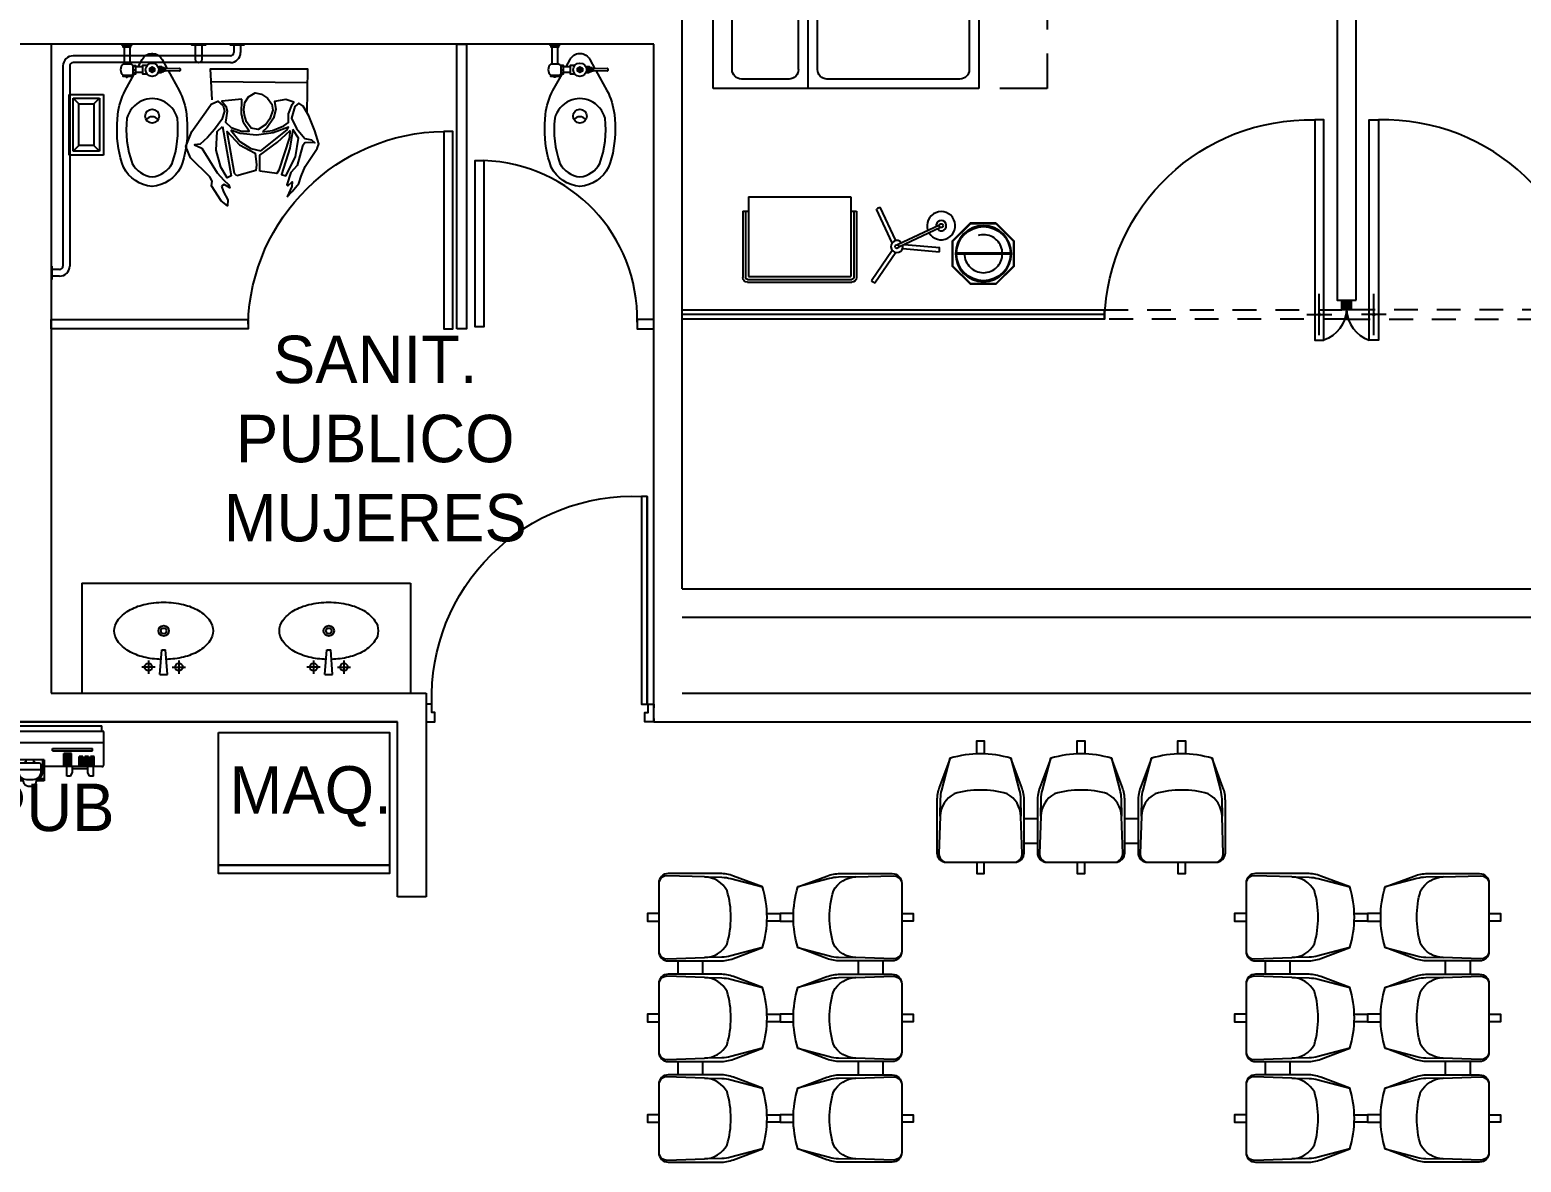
# Model space of a CAD drawing. Header units: millimetres. Extents: x 2523 to 2756, y 378 to 482.
# Drawn here: x 2564.94 to 2572.8, y 393.29 to 399.26 of the extents above; entities that cross this region are included whole.
import ezdxf

# ---------------------------------------------------------------- set-up
doc = ezdxf.new("R2010")
doc.units = ezdxf.units.MM
for name, pattern in [('DASHED', [0.75, 0.5, -0.25]), ('HIDDEN', [0.375, 0.25, -0.125]), ('HIDDEN2', [0.1875, 0.125, -0.0625])]:
    doc.linetypes.add(name, pattern=pattern)
for name, color, linetype in [('CANCEL', 6, 'Continuous'), ('MOBILIARIO', 161, 'Continuous'), ('MOBSANIT', 161, 'Continuous')]:
    doc.layers.add(name, color=color, linetype=linetype)
doc.styles.add('STYLE1', font='GOTHIC.TTF')

# ---------------------------------------------------------------- blocks, each defined once
blk = doc.blocks.new('91040053')
for p, q in [((0.25, -0.41), (0.32, -0.41)), ((0.78, -0.41), (0.85, -0.41)), ((0.25, -0.54), (0.32, -0.54)), ((0.78, -0.54), (0.85, -0.54))]:
    blk.add_line(p, q)
for points in [[(0, -0.07), (0, 0), (0.04, 0), (0.04, -0.07)], [(0.53, -0.07), (0.53, 0), (0.57, 0), (0.57, -0.07)], [(1.06, -0.07), (1.06, 0), (1.1, 0), (1.1, -0.07)], [(0, -0.64), (0, -0.7), (0.04, -0.7), (0.04, -0.64)], [(0.53, -0.64), (0.53, -0.7), (0.57, -0.7), (0.57, -0.64)], [(1.06, -0.64), (1.06, -0.7), (1.1, -0.7), (1.1, -0.64)]]:
    blk.add_lwpolyline(points)
for points in [[(0.2, -0.64, 0.414214), (0.25, -0.59), (0.25, -0.3162, 0.08968), (0.2373, -0.2461), (0.18, -0.0928, 0.146279), (-0.14, -0.0928), (-0.1973, -0.2461, 0.08968), (-0.21, -0.3162), (-0.21, -0.59, 0.414214), (-0.16, -0.64)], [(0.73, -0.64, 0.414214), (0.78, -0.59), (0.78, -0.3162, 0.08968), (0.7673, -0.2461), (0.71, -0.0928, 0.146279), (0.39, -0.0928), (0.3327, -0.2461, 0.08968), (0.32, -0.3162), (0.32, -0.59, 0.414214), (0.37, -0.64)], [(1.26, -0.64, 0.414214), (1.31, -0.59), (1.31, -0.3162, 0.08968), (1.2973, -0.2461), (1.24, -0.0928, 0.146279), (0.92, -0.0928), (0.8627, -0.2461, 0.08968), (0.85, -0.3162), (0.85, -0.59, 0.414214), (0.9, -0.64)]]:
    blk.add_lwpolyline(points, format="xyb", close=True)
for points in [[(-0.1923, -0.3983), (-0.1905, -0.3069, -0.059336), (-0.1839, -0.2601), (-0.14, -0.0928)], [(0.18, -0.0928), (0.2239, -0.2601, -0.059336), (0.2305, -0.3069), (0.2323, -0.3983)], [(0.3377, -0.3983), (0.3395, -0.3069, -0.059336), (0.3461, -0.2601), (0.39, -0.0928)], [(0.71, -0.0928), (0.7539, -0.2601, -0.059336), (0.7605, -0.3069), (0.7623, -0.3983)], [(0.8677, -0.3983), (0.8695, -0.3069, -0.059336), (0.8761, -0.2601), (0.92, -0.0928)], [(1.24, -0.0928), (1.2839, -0.2601, -0.059336), (1.2905, -0.3069), (1.2923, -0.3983)], [(0.206, -0.6396, 0.342318), (0.2391, -0.5956), (0.2323, -0.3992, 0.27208), (0.1596, -0.28, 0.144285), (-0.1196, -0.28, 0.27018), (-0.1923, -0.3983), (-0.1991, -0.5956, 0.342318), (-0.166, -0.6396)], [(0.736, -0.6396, 0.342318), (0.7691, -0.5956), (0.7623, -0.3992, 0.27208), (0.6896, -0.28, 0.144285), (0.4104, -0.28, 0.27018), (0.3377, -0.3983), (0.3309, -0.5956, 0.342318), (0.364, -0.6396)], [(1.266, -0.6396, 0.342318), (1.2991, -0.5956), (1.2923, -0.3992, 0.27208), (1.2196, -0.28, 0.144285), (0.9404, -0.28, 0.27018), (0.8677, -0.3983), (0.8609, -0.5956, 0.342318), (0.894, -0.6396)]]:
    blk.add_lwpolyline(points, format="xyb")
blk = doc.blocks.new('PK70')
at = {"layer": 'CANCEL'}
blk.add_lwpolyline([(-0.6588, -0.0187), (-0.6588, 0.6562), (-0.6229, 0.6562), (-0.6229, -0.0187), (-0.6588, -0.0187), (-0.6588, 0.6487)], dxfattribs=at)
blk.add_arc((-0.6436, 0.0129), 0.6437, 358.85567, 88.16007, dxfattribs=at)
blk = doc.blocks.new('A$C05C22262')
for p, q in [((0.0372, 0.7345), (0.0372, 0.6445)), ((0.0672, 0.7345), (0.0672, 0.6445)), ((0.1355, 0.6305), (0.0975, 0.6305)), ((0.1355, 0.5995), (0.0975, 0.5995))]:
    blk.add_line(p, q)
at = {"color": 8}
for p, q in [((0.0383, 0.7345), (0.0383, 0.742)), ((0.0522, 0.7345), (0.0522, 0.742)), ((0.0661, 0.7345), (0.0661, 0.742)), ((0.0975, 0.6321), (0.0854, 0.6321)), ((0.0331, 0.5855), (0.0331, 0.5844)), ((0.0373, 0.5789), (0.0373, 0.5844)), ((0.0522, 0.5789), (0.0522, 0.5844)), ((0.0671, 0.5789), (0.0671, 0.5844)), ((0.0713, 0.5855), (0.0713, 0.5844)), ((0.0854, 0.615), (0.0975, 0.615)), ((0.0975, 0.5979), (0.0854, 0.5979)), ((0.19, 0.615), (0.18, 0.615)), ((0.185, 0.61), (0.185, 0.62)), ((0.2212, 0.6272), (0.2178, 0.6272)), ((0.2212, 0.6028), (0.2178, 0.6028)), ((0.2345, 0.624), (0.2212, 0.624)), ((0.2345, 0.615), (0.2212, 0.615)), ((0.2345, 0.606), (0.2212, 0.606))]:
    blk.add_line(p, q, dxfattribs=at)
for points in [[(0.0254, 0.75), (0.079, 0.75, -0.443315), (0.0715, 0.742), (0.033, 0.742, -0.443315)], [(0.0485, 0.5789), (0.0559, 0.5789), (0.0559, 0.577, -0.414214), (0.0537, 0.5748), (0.0507, 0.5748, -0.414214), (0.0485, 0.577)], [(0.254, 0.611), (0.3289, 0.6091, 0.421553), (0.334, 0.6141), (0.334, 0.6159, 0.421553), (0.3289, 0.6209), (0.254, 0.619)]]:
    blk.add_lwpolyline(points, format="xyb", close=True, dxfattribs=at)
for points in [[(0.0716, 0.742), (0.0716, 0.7345), (0.0329, 0.7345), (0.0329, 0.742)], [(0.198, 0.6225), (0.198, 0.6075), (0.185, 0.6), (0.172, 0.6075), (0.172, 0.6225), (0.185, 0.63)], [(0.2345, 0.5985), (0.2212, 0.5985), (0.2212, 0.6315), (0.2345, 0.6315)], [(0.0319, 0.5844), (0.0726, 0.5844), (0.0726, 0.5789), (0.0319, 0.5789)], [(0.2468, 0.6037), (0.2345, 0.6037), (0.2345, 0.6263), (0.2468, 0.6263)], [(0.254, 0.6076), (0.2468, 0.6076), (0.2468, 0.6224), (0.254, 0.6224)]]:
    blk.add_lwpolyline(points, close=True, dxfattribs=at)
for points in [[(0.0854, 0.6346, 0.154601), (0.0726, 0.6445), (0.0319, 0.6445, 0.455032), (0.0319, 0.5855), (0.0713, 0.5855, 0.259938), (0.0854, 0.5954)], [(0.112, 0.6305), (0.1331, 0.6684, -0.290731), (0.1829, 0.7), (0.185, 0.7), (0.1871, 0.7, -0.290731), (0.2369, 0.6684), (0.2642, 0.6193)], [(0.269, 0.6106), (0.3276, 0.5055, -0.085425), (0.3664, 0.3793), (0.37, 0.3285), (0.37, 0.304, -0.095638), (0.3357, 0.1009, -0.260174), (0.185, 0, -0.260174), (0.0343, 0.1009, -0.095638), (0, 0.304), (0, 0.3285), (0.0036, 0.3793, -0.085425), (0.0424, 0.5055), (0.0906, 0.592)]]:
    blk.add_lwpolyline(points, format="xyb")
blk.add_lwpolyline([(0.0854, 0.592), (0.0854, 0.638), (0.0975, 0.638), (0.0975, 0.592)], close=True)
blk.add_lwpolyline([(0.1588, 0.5918), (0.1355, 0.5918), (0.1355, 0.6382), (0.1588, 0.6382)])
blk.add_lwpolyline([(0.185, 0.4634, 0.094025), (0.1309, 0.4507, 0.231007), (0.0523, 0.359), (0.0523, 0.359, 0.115347), (0.08, 0.1212, 0.246972), (0.185, 0.0502, 0.246972), (0.29, 0.1212, 0.115347), (0.3177, 0.359), (0.3177, 0.359, 0.231007), (0.2391, 0.4507, 0.094025)], format="xyb", close=True)
for radius in [0.035, 0.0095]:
    blk.add_circle((0.185, 0.615), radius)
blk.add_circle((0.185, 0.3704), 0.0362, dxfattribs=at)
blk.add_arc((0.185, 0.3312), 0.0362, 32.83407, 147.16593, dxfattribs=at)
blk = doc.blocks.new('WC')
at = {"layer": 'MOBSANIT', "rotation": 180}
blk.add_blockref('A$C05C22262', (0.1695, 0.75), dxfattribs=at)
blk = doc.blocks.new('P110')
at = {"color": 2}
blk.add_lwpolyline([(0.0317, 1.0882), (0.0317, 0.0853), (0.0317, 1.0882), (0.0594, 1.0882), (0.0594, 0.0853), (0.0317, 0.0853)], close=True, dxfattribs=at)
for points in [[(0, 0.0161), (0, 0), (0.0432, 0), (0.0432, 0.0443), (0.0277, 0.0443), (0.0277, 0.0853), (0, 0.0853), (0, 0.0678)], [(1.1, 0.0161), (1.1, 0), (1.0568, 0), (1.0568, 0.0443), (1.0723, 0.0443), (1.0723, 0.0853), (1.1, 0.0853), (1.1, 0.0678)]]:
    blk.add_lwpolyline(points, dxfattribs=at)
at = {"color": 8}
blk.add_arc((0.0995, 0.1158), 0.9733, 358.20212, 92.36267, dxfattribs=at)
blk = doc.blocks.new('LAVABO1')
for p, q in [((-0.045, 0.1907), (-0.115, 0.1907)), ((-0.08, 0.1557), (-0.08, 0.2257)), ((0.02, 0.2307), (-0.02, 0.2307)), ((-0.02, 0.2307), (-0.01, 0.1007)), ((0.02, 0.2307), (0.01, 0.1007)), ((0.045, 0.1907), (0.115, 0.1907)), ((0.08, 0.1557), (0.08, 0.2257)), ((0.01, 0.1007), (-0.01, 0.1007))]:
    blk.add_line(p, q)
for points in [[(0, -0.1507, -0.058919), (-0.1045, -0.1384, -0.072494), (-0.1841, -0.1066, -0.106647), (-0.2434, -0.0527, -0.156495), (-0.2603, 0, -0.156495), (-0.2434, 0.0527, -0.106647), (-0.1841, 0.1066, -0.072494), (-0.1045, 0.1384, -0.051178), (-0.0138, 0.1505, -0.058919)], [(0.0138, 0.1505, -0.051178), (0.1045, 0.1384, -0.072494), (0.1841, 0.1066, -0.106647), (0.2434, 0.0527, -0.156495), (0.2603, 0, -0.156495), (0.2434, -0.0527, -0.106647), (0.1841, -0.1066, -0.072494), (0.1045, -0.1384, -0.058919), (0, -0.1507, -0.058919)]]:
    blk.add_lwpolyline(points, format="xyb")
for centre, radius in [((-0.08, 0.1907), 0.02), ((0.08, 0.1907), 0.02), ((0, 0), 0.0275), ((0, 0), 0.015)]:
    blk.add_circle(centre, radius)
blk = doc.blocks.new('A$C51FC1428')
at = {"color": 0, "linetype": 'ByBlock'}
blk.add_line((0.6398, 0.6476), (0.1336, 0.6526), dxfattribs=at)
for points in [[(0.1386, 0.5582), (0.13, 0.7201), (0.6405, 0.7201), (0.6382, 0.4888)], [(0.5639, 0.4018), (0.5476, 0.3026), (0.505, 0.1635), (0.527, 0.1573), (0.5787, 0.257), (0.5931, 0.3561), (0.5639, 0.4018)]]:
    blk.add_lwpolyline(points, dxfattribs=at)
for points in [[(0.2956, 0.5605), (0.1902, 0.5502), (0.211, 0.5246), (0.2182, 0.4978), (0.2086, 0.4398), (0.2392, 0.4124), (0.2944, 0.3929), (0.3333, 0.3924), (0.3034, 0.436), (0.2932, 0.4841)], [(0.3987, 0.5879), (0.4299, 0.5669), (0.4541, 0.5345), (0.4579, 0.5027), (0.4433, 0.4566), (0.4222, 0.4282), (0.3806, 0.4018), (0.3438, 0.4087), (0.3196, 0.4411), (0.3102, 0.4771), (0.3065, 0.5075), (0.3105, 0.5443), (0.3302, 0.5741), (0.3661, 0.5948)], [(0.404, 0.3885), (0.4563, 0.3959), (0.517, 0.4203), (0.5417, 0.4381), (0.5414, 0.4833), (0.5602, 0.5322), (0.5693, 0.5457), (0.5275, 0.5589), (0.4668, 0.5487), (0.4741, 0.5077), (0.463, 0.461), (0.4294, 0.4113)], [(0.1878, 0.1031), (0.1979, 0.0734), (0.2215, 0.0304), (0.2195, 0), (0.1869, 0.0253), (0.1348, 0.1049), (0.1389, 0.129), (0.1268, 0.1522), (0.0244, 0.2521), (0, 0.3113), (0.0314, 0.39), (0.1058, 0.4951), (0.1331, 0.5341), (0.1684, 0.5499), (0.1961, 0.5267), (0.2033, 0.4984), (0.1901, 0.4538), (0.1515, 0.402), (0.1143, 0.36), (0.0763, 0.3245), (0.0459, 0.3208), (0.0849, 0.3033), (0.1648, 0.1722), (0.2004, 0.1342), (0.2246, 0.1118), (0.232, 0.0943), (0.2026, 0.1123)], [(0.5341, 0.0464), (0.5613, 0.0754), (0.5965, 0.1166), (0.6076, 0.1563), (0.6292, 0.2066), (0.6916, 0.301), (0.7014, 0.3251), (0.6805, 0.3936), (0.6489, 0.4726), (0.6176, 0.5234), (0.5955, 0.5395), (0.5744, 0.5224), (0.5564, 0.4615), (0.5828, 0.4072), (0.627, 0.3537), (0.6631, 0.3475), (0.6808, 0.3314), (0.6589, 0.332), (0.6278, 0.3318), (0.6152, 0.3133), (0.5875, 0.2113), (0.5537, 0.1744), (0.5328, 0.1091), (0.5375, 0.1044), (0.5598, 0.1251), (0.5581, 0.1008), (0.5341, 0.0464)], [(0.1939, 0.4163), (0.2392, 0.1564), (0.218, 0.1464), (0.1846, 0.2025), (0.1598, 0.2921), (0.1657, 0.3907)], [(0.2368, 0.3981), (0.2841, 0.3384), (0.3423, 0.3019), (0.3947, 0.2895), (0.3947, 0.2895), (0.5341, 0.3991), (0.5418, 0.414), (0.4606, 0.3832), (0.373, 0.3714), (0.2874, 0.3801)], [(0.3903, 0.1813), (0.3906, 0.2654), (0.4835, 0.3338), (0.5483, 0.3936), (0.5463, 0.3589), (0.4907, 0.1875), (0.4795, 0.169)], [(0.2681, 0.1573), (0.2568, 0.1699), (0.2182, 0.3905), (0.2835, 0.3207), (0.3658, 0.2759), (0.3725, 0.2158), (0.3691, 0.1854)]]:
    blk.add_lwpolyline(points, close=True, dxfattribs=at)
blk = doc.blocks.new('A$C6D5A01A4')
for p, q in [((-0.3756, 0.5062), (-0.3756, 0.5115)), ((-0.3756, 0.5062), (-0.3044, 0.5062)), ((-0.3756, 0.5062), (-0.3044, 0.5062)), ((-0.3578, 0.4673), (-0.3578, 0.5062)), ((-0.3222, 0.4673), (-0.3222, 0.5062)), ((-0.3044, 0.5062), (-0.3044, 0.5115)), ((-0.3044, 0.5062), (-0.3044, 0.5115)), ((0.7497, 0.4496), (-0.3044, 0.4496)), ((0.7497, 0.414), (-0.3044, 0.414)), ((0.7675, -0.4329), (0.7675, 0.3962)), ((0.803, -0.4329), (0.803, 0.3962)), ((0.8597, -0.4507), (0.8208, -0.4507)), ((0.8597, -0.4862), (0.8208, -0.4862))]:
    blk.add_line(p, q)
for points in [[(0.865, -0.301), (0.8597, -0.301), (0.8597, -0.2299), (0.865, -0.2299)], [(0.865, -0.504), (0.8597, -0.504), (0.8597, -0.4329), (0.865, -0.4329)]]:
    blk.add_lwpolyline(points)
blk.add_lwpolyline([(0.8597, -0.2477), (0.7852, -0.2477, 1), (0.7852, -0.2832), (0.8597, -0.2832)], format="xyb")
for centre, radius, start, end in [((-0.3044, 0.4673), 0.0533, 180, 270), ((-0.3044, 0.4673), 0.0178, 180, 270), ((0.7497, 0.3962), 0.0533, 360, 90), ((0.7497, 0.3962), 0.0178, 360, 90), ((0.8208, -0.4329), 0.0533, 180, 270), ((0.8208, -0.4329), 0.0178, 180, 270)]:
    blk.add_arc(centre, radius, start, end)
blk = doc.blocks.new('A$C730E3545')
for p, q in [((0.32, 0.18), (0, 0.18)), ((0, 0.18), (0, 0)), ((0.3, 0.16), (0.02, 0.16)), ((0.05, 0.13), (0.02, 0.16)), ((0.02, 0.16), (0.02, 0.02)), ((0.3, 0.16), (0.27, 0.13)), ((0.3, 0.02), (0.3, 0.16)), ((0.32, 0), (0.32, 0.18)), ((0.27, 0.13), (0.05, 0.13)), ((0.05, 0.13), (0.05, 0.05)), ((0.27, 0.05), (0.27, 0.13)), ((0, 0), (0.32, 0)), ((0.05, 0.05), (0.02, 0.02)), ((0.02, 0.02), (0.3, 0.02)), ((0.05, 0.05), (0.27, 0.05)), ((0.3, 0.02), (0.27, 0.05))]:
    blk.add_line(p, q)
blk = doc.blocks.new('PK110')
at = {"layer": 'CANCEL'}
blk.add_lwpolyline([(-1.0783, -0.025), (-1.0783, 1.0148), (-1.0306, 1.0148), (-1.0306, -0.025), (-1.0783, -0.025), (-1.0783, 1.0048)], dxfattribs=at)
blk.add_arc((-1.0435, -0.0291), 1.0439, 1.5951, 89.29056, dxfattribs=at)
blk = doc.blocks.new('PP3')
at = {"layer": 'CANCEL', "color": 252}
for p, q in [((-0.1436, 0.1336), (-0.1436, -0.0836)), ((-0.2092, 0.025), (-0.0781, 0.025))]:
    blk.add_line(p, q, dxfattribs=at)
at = {"layer": 'CANCEL'}
blk.add_line((-1.275, 0), (-1.275, 0.05), dxfattribs=at)
blk.add_lwpolyline([(-0.1198, 0.1599), (-0.1198, -1), (-0.1675, -1), (-0.1675, 0.1599), (-0.1198, 0.1599), (-0.1198, -0.99)], dxfattribs=at)
at = {"layer": 'CANCEL', "color": 252, "linetype": 'HIDDEN2'}
blk.add_lwpolyline([(0, 0.05), (-1.275, 0.05), (-1.275, 0), (0, 0)], close=True, dxfattribs=at)
at = {"layer": 'CANCEL'}
blk.add_circle((-0.1436, 0.025), 0.00483, dxfattribs=at)
for centre, radius, start, end in [((-0.1766, -0.0075), 0.1768, 2.42584, 71.23677), ((-0.196, 0.079), 1.0793, 181.53761, 271.51398)]:
    blk.add_arc(centre, radius, start, end, dxfattribs=at)
blk = doc.blocks.new('KK')
at = {"layer": 'CANCEL'}
blk.add_lwpolyline([(-0.025, -0.05), (-0.025, 0), (0.025, 0), (0.025, -0.05)], close=True, dxfattribs=at)
blk.add_solid([(-0.025, -0.05), (-0.025, 0), (0.025, -0.05), (0.025, 0)], dxfattribs=at)
blk = doc.blocks.new('LAMPARA DE PIE')
for p, q in [((-0.3456, 0.0291), (-0.3456, 0.2246)), ((-0.3236, 0.0309), (-0.3236, 0.2248)), ((-0.0819, 0.0067), (-0.325, 0.0067)), ((-0.3631, -0.0081), (-0.531, -0.1051)), ((-0.3505, -0.0262), (-0.5198, -0.124)), ((-0.0819, -0.0067), (-0.325, -0.0067)), ((-0.3095, -0.0228), (-0.1416, -0.1197)), ((-0.2936, -0.0067), (-0.1308, -0.1006))]:
    blk.add_line(p, q)
for centre, radius in [((-0.3321, 0), 0.00973), ((-0.0743, 0), 0.0101)]:
    blk.add_circle(centre, radius)
for centre, radius, start, end in [((-0.3321, 0), 0.225, 87.85066, 93.43976), ((-0.3321, 0), 0.032, 11.98635, 348.01365), ((-0.0743, 0), 0.0743, 185.14104, 174.85896), ((-0.0743, 0), 0.027, 194.26583, 165.73417), ((-0.3321, 0), 0.225, 207.85066, 213.43976), ((-0.3321, 0), 0.225, 327.85066, 333.43976)]:
    blk.add_arc(centre, radius, start, end)
blk = doc.blocks.new('MPASTEUR')
at = {"layer": 'MOBILIARIO'}
for p, q in [((0, -0.275), (0, 0.275)), ((0.015, -0.275), (0.015, 0.275)), ((0.375, 0.3), (0.025, 0.3)), ((0.375, 0.285), (0.025, 0.285)), ((0.03, -0.27), (0.03, 0.27)), ((0.45, 0.27), (0.03, 0.27)), ((0.375, 0.27), (0.375, 0.3)), ((0.45, -0.27), (0.45, 0.27)), ((0.375, -0.285), (0.025, -0.285)), ((0.375, -0.3), (0.025, -0.3)), ((0.45, -0.27), (0.03, -0.27)), ((0.375, -0.3), (0.375, -0.27))]:
    blk.add_line(p, q, dxfattribs=at)
for centre, radius, start, end in [((0.025, 0.275), 0.025, 90, 180), ((0.025, 0.275), 0.01, 90, 180), ((0.025, -0.275), 0.025, 180, 270), ((0.025, -0.275), 0.01, 180, 270)]:
    blk.add_arc(centre, radius, start, end, dxfattribs=at)
blk = doc.blocks.new('CUBETA')
for p, q in [((-0.1475, 0.0025), (0.1475, 0.0025)), ((-0.1475, -0.0025), (0.1475, -0.0025))]:
    blk.add_line(p, q)
for points in [[(-0.066, 0.1619), (-0.1607, 0.0672), (-0.1607, -0.0667), (-0.066, -0.1614), (0.0679, -0.1614), (0.1627, -0.0667), (0.1627, 0.0672), (0.0679, 0.1619)], [(-0.0652, 0.1599), (-0.1587, 0.0664), (-0.1587, -0.0659), (-0.0652, -0.1594), (0.0671, -0.1594), (0.1607, -0.0659), (0.1607, 0.0664), (0.0671, 0.1599)]]:
    blk.add_lwpolyline(points, close=True)
blk.add_circle((0, 0), 0.1475)
at = {"linetype": 'DASHED'}
blk.add_circle((0, 0), 0.1, dxfattribs=at)
for start, end in [(1.00524, 178.99476), (181.00524, 358.99476)]:
    blk.add_arc((0, 0), 0.1425, start, end)
blk = doc.blocks.new('MESUN')
at = {"layer": 'MOBILIARIO'}
for p, q in [((0, 1.76), (-0.56, 1.76)), ((-0.56, 1.76), (-0.56, 0.36)), ((0, 0.36), (0, 1.76)), ((-0.1, 1.66), (-0.46, 1.66)), ((-0.51, 1.61), (-0.51, 1.36)), ((-0.05, 1.36), (-0.05, 1.61)), ((0, 1.26), (-0.56, 1.26)), ((-0.1, 1.31), (-0.46, 1.31)), ((-0.1, 1.21), (-0.46, 1.21)), ((-0.51, 1.16), (-0.51, 0.46)), ((-0.05, 0.46), (-0.05, 1.16)), ((-0.56, 1.0651), (-0.9099, 1.0651)), ((-0.9099, 0.6651), (-0.9099, 1.0651)), ((-0.6799, 1.0451), (-0.8899, 1.0451)), ((-0.8899, 0.6851), (-0.8899, 1.0451)), ((-0.6799, 1.0451), (-0.6799, 0.6851)), ((-0.6599, 1.0651), (-0.6599, 0.6651)), ((-0.56, 1.0451), (-0.6399, 1.0451)), ((-0.6399, 1.0451), (-0.6399, 0.6851)), ((-0.9099, 0.6651), (-0.56, 0.6651)), ((-0.8899, 0.6851), (-0.6799, 0.6851)), ((-0.6399, 0.6851), (-0.56, 0.6851)), ((-0.46, 0.41), (-0.1, 0.41)), ((-0.56, 0.36), (0, 0.36))]:
    blk.add_line(p, q, dxfattribs=at)
at = {"layer": 'MOBILIARIO', "linetype": 'HIDDEN'}
for p, q in [((-0.56, 0.36), (-0.56, 0)), ((0, 0), (0, 0.36)), ((-0.56, 0), (0, 0))]:
    blk.add_line(p, q, dxfattribs=at)
at = {"layer": 'MOBILIARIO'}
for centre, start, end in [((-0.46, 1.61), 90, 180), ((-0.1, 1.61), 0, 90), ((-0.46, 1.36), 180, 270), ((-0.1, 1.36), 270, 0), ((-0.46, 1.16), 90, 180), ((-0.1, 1.16), 0, 90), ((-0.46, 0.46), 180, 270), ((-0.1, 0.46), 270, 0)]:
    blk.add_arc(centre, 0.05, start, end, dxfattribs=at)
blk = doc.blocks.new('telefono-publico')
at = {"ltscale": 0.1}
for p, q in [((-0.12, -0.015), (-0.12, 0)), ((0.12, -0.015), (0.12, 0)), ((-0.125, -0.1028), (-0.125, -0.015)), ((0.125, -0.015), (-0.125, -0.015)), ((0.125, -0.1028), (0.125, -0.015)), ((0.125, -0.045), (-0.125, -0.045)), ((-0.01, -0.066), (-0.01, -0.0602)), ((-0.01, -0.0602), (0.095, -0.0602)), ((-0.01, -0.066), (0.095, -0.066)), ((0.04, -0.0733), (0.02, -0.0733)), ((0.02, -0.0814), (0.02, -0.0733)), ((0.04, -0.0781), (0.02, -0.0781)), ((0.04, -0.0814), (0.04, -0.0733)), ((0.095, -0.066), (0.095, -0.0602)), ((-0.1075, -0.1078), (-0.12, -0.1078)), ((-0.0325, -0.0896), (-0.1075, -0.0896)), ((-0.1075, -0.0896), (-0.1075, -0.1449)), ((-0.1035, -0.0896), (-0.1035, -0.1256)), ((-0.1, -0.1213), (-0.1, -0.104)), ((-0.04, -0.1161), (-0.1, -0.1161)), ((-0.045, -0.099), (-0.095, -0.099)), ((-0.08, -0.0896), (-0.08, -0.099)), ((-0.06, -0.0896), (-0.06, -0.099)), ((-0.04, -0.1213), (-0.04, -0.104)), ((-0.0365, -0.0896), (-0.0365, -0.1256)), ((-0.0325, -0.0896), (-0.0325, -0.1449)), ((0.12, -0.1078), (-0.0325, -0.1078)), ((0.04, -0.0814), (0.02, -0.0814)), ((0.02, -0.0894), (0.02, -0.0814)), ((0.04, -0.0814), (0.02, -0.0814)), ((0.04, -0.0861), (0.02, -0.0861)), ((0.04, -0.0894), (0.02, -0.0894)), ((0.02, -0.0975), (0.02, -0.0894)), ((0.04, -0.0942), (0.02, -0.0942)), ((0.04, -0.0975), (0.02, -0.0975)), ((0.02, -0.1055), (0.02, -0.0975)), ((0.04, -0.1022), (0.02, -0.1022)), ((0.04, -0.1055), (0.02, -0.1055)), ((0.0275, -0.1328), (0.0275, -0.1078)), ((0.04, -0.0894), (0.04, -0.0814)), ((0.04, -0.0975), (0.04, -0.0894)), ((0.04, -0.1055), (0.04, -0.0975)), ((0.0425, -0.1228), (0.0425, -0.1078)), ((0.0435, -0.113), (0.0825, -0.113)), ((0.07, -0.0814), (0.06, -0.0814)), ((0.06, -0.0894), (0.06, -0.0814)), ((0.07, -0.0861), (0.06, -0.0861)), ((0.07, -0.0894), (0.06, -0.0894)), ((0.06, -0.0949), (0.06, -0.0894)), ((0.07, -0.0916), (0.06, -0.0916)), ((0.06, -0.1004), (0.06, -0.0949)), ((0.07, -0.0949), (0.06, -0.0949)), ((0.07, -0.0971), (0.06, -0.0971)), ((0.06, -0.106), (0.06, -0.1004)), ((0.07, -0.1004), (0.06, -0.1004)), ((0.07, -0.1026), (0.06, -0.1026)), ((0.07, -0.106), (0.06, -0.106)), ((0.07, -0.0894), (0.07, -0.0814)), ((0.07, -0.0949), (0.07, -0.0894)), ((0.07, -0.1004), (0.07, -0.0949)), ((0.07, -0.106), (0.07, -0.1004)), ((0.085, -0.0814), (0.075, -0.0814)), ((0.075, -0.0894), (0.075, -0.0814)), ((0.085, -0.0861), (0.075, -0.0861)), ((0.085, -0.0894), (0.075, -0.0894)), ((0.075, -0.0949), (0.075, -0.0894)), ((0.085, -0.0916), (0.075, -0.0916)), ((0.075, -0.1004), (0.075, -0.0949)), ((0.085, -0.0949), (0.075, -0.0949)), ((0.085, -0.0971), (0.075, -0.0971)), ((0.075, -0.106), (0.075, -0.1004)), ((0.085, -0.1004), (0.075, -0.1004)), ((0.085, -0.1026), (0.075, -0.1026)), ((0.085, -0.106), (0.075, -0.106)), ((0.0825, -0.1228), (0.0825, -0.1078)), ((0.085, -0.0894), (0.085, -0.0814)), ((0.085, -0.0949), (0.085, -0.0894)), ((0.085, -0.1004), (0.085, -0.0949)), ((0.085, -0.106), (0.085, -0.1004)), ((0.1, -0.0814), (0.09, -0.0814)), ((0.09, -0.0894), (0.09, -0.0814)), ((0.1, -0.0861), (0.09, -0.0861)), ((0.1, -0.0894), (0.09, -0.0894)), ((0.09, -0.0949), (0.09, -0.0894)), ((0.1, -0.0916), (0.09, -0.0916)), ((0.09, -0.1004), (0.09, -0.0949)), ((0.1, -0.0949), (0.09, -0.0949)), ((0.1, -0.0971), (0.09, -0.0971)), ((0.09, -0.106), (0.09, -0.1004)), ((0.1, -0.1004), (0.09, -0.1004)), ((0.1, -0.1026), (0.09, -0.1026)), ((0.1, -0.106), (0.09, -0.106)), ((0.0975, -0.1328), (0.0975, -0.1078)), ((0.1, -0.0894), (0.1, -0.0814)), ((0.1, -0.0949), (0.1, -0.0894)), ((0.1, -0.1004), (0.1, -0.0949)), ((0.1, -0.106), (0.1, -0.1004)), ((-0.09, -0.1396), (-0.1075, -0.1396)), ((-0.09, -0.1449), (-0.1075, -0.1449)), ((-0.09, -0.1387), (-0.09, -0.1449)), ((-0.0875, -0.1456), (-0.0875, -0.1402)), ((-0.0525, -0.1456), (-0.0525, -0.1402)), ((-0.05, -0.1387), (-0.05, -0.1449)), ((-0.0325, -0.1396), (-0.05, -0.1396)), ((-0.0325, -0.1449), (-0.05, -0.1449)), ((0.0375, -0.1328), (0.0275, -0.1328)), ((0.0375, -0.1328), (0.0425, -0.1228)), ((0.0875, -0.1328), (0.0825, -0.1228)), ((0.0975, -0.1328), (0.0875, -0.1328))]:
    blk.add_line(p, q, dxfattribs=at)
blk.add_line((-0.12, 0), (0.12, 0))
for centre, radius, start, end in [((-0.12, -0.1028), 0.005, 180, 270), ((-0.095, -0.104), 0.005, 90, 180), ((-0.045, -0.104), 0.005, 0, 90), ((0.12, -0.1028), 0.005, 270, 0), ((-0.0935, -0.1256), 0.01, 180, 269.0786), ((-0.07, -0.0267), 0.1149, 261.233, 278.767), ((-0.0465, -0.1256), 0.01, 270.9214, 0)]:
    blk.add_arc(centre, radius, start, end, dxfattribs=at)
for centre, major_axis, ratio, start_param, end_param in [((-0.07, -0.1156), (0, -0.026), 0.769231, 3.665191, 4.018038), ((-0.07, -0.1156), (0, -0.026), 0.769231, 2.265148, 2.617994), ((-0.07, -0.1213), (-0.03, 0), 0.777945, 0, 0.947457), ((-0.07, -0.1456), (-0.0175, 0), 0.793919, 0, 3.141593), ((-0.07, -0.1213), (-0.03, 0), 0.777945, 2.194136, 3.141593)]:
    blk.add_ellipse(centre, major_axis=major_axis, ratio=ratio, start_param=start_param, end_param=end_param, dxfattribs=at)
blk = doc.blocks.new('telefon-pub-planta')
at = {"layer": 'MOBILIARIO', "xscale": -1, "rotation": 270}
blk.add_blockref('telefono-publico', (0.045, 0.125), dxfattribs=at)

msp = doc.modelspace()

# ---------------------------------------------------------------- linework, layer by layer
for p, q in [((2568.3817, 396.3129), (2568.3817, 399.3325)), ((2568.2317, 399.1825), (2561.7817, 399.1825)), ((2565.0567, 399.1825), (2565.0567, 395.7629)), ((2568.2317, 395.6129), (2568.2317, 399.1825)), ((2570.6066, 397.758), (2568.3817, 397.7578)), ((2568.3817, 396.3129), (2582.1317, 396.3129)), ((2568.3817, 396.1629), (2581.9817, 396.1629)), ((2565.0567, 395.7629), (2567.0317, 395.7629)), ((2567.0317, 395.7629), (2567.0317, 394.6902)), ((2568.3817, 395.7629), (2581.9567, 395.7629)), ((2563.6817, 395.6129), (2566.8817, 395.6129)), ((2566.8817, 395.6129), (2563.6817, 395.6129)), ((2566.8817, 395.0129), (2566.8817, 395.6129)), ((2568.2317, 395.6129), (2582.1317, 395.6129)), ((2566.8817, 394.6902), (2566.8817, 395.4629)), ((2567.0317, 394.6902), (2566.8817, 394.6902))]:
    msp.add_line(p, q)
for points in [[(2571.9317, 397.833), (2571.9317, 402.9138), (2571.8317, 402.9138), (2571.8317, 397.833)], [(2570.6066, 397.783), (2570.6066, 397.733), (2568.3817, 397.7328), (2568.3817, 397.7828), (2570.6066, 397.783)]]:
    msp.add_lwpolyline(points, close=True)
at = {"linetype": 'Continuous'}
for points in [[(2567.1942, 397.6825), (2567.1942, 399.1825), (2567.2442, 399.1825), (2567.2442, 397.6825)], [(2565.0567, 397.7325), (2566.0942, 397.7325), (2566.0942, 397.6825), (2565.0567, 397.6825)], [(2568.2317, 397.7325), (2568.1442, 397.7325), (2568.1442, 397.6825), (2568.2317, 397.6825)]]:
    msp.add_lwpolyline(points, close=True, dxfattribs=at)
at = {"layer": 'MOBILIARIO'}
for points in [[(2565.939, 395.5569), (2566.839, 395.5569), (2566.839, 394.8569), (2565.939, 394.8569)], [(2565.939, 394.8569), (2566.839, 394.8569), (2566.839, 394.8131), (2565.939, 394.8131)]]:
    msp.add_lwpolyline(points, close=True, dxfattribs=at)
at = {"layer": 'MOBSANIT', "linetype": 'Continuous'}
for p, q in [((2565.2188, 396.3424), (2566.9501, 396.3424)), ((2565.2188, 396.3424), (2565.2188, 395.7629)), ((2566.9501, 396.3424), (2566.9501, 395.7629))]:
    msp.add_line(p, q, dxfattribs=at)

# ---------------------------------------------------------------- block references
at = {"xscale": -1, "rotation": 180}
msp.add_blockref('PP3', (2571.8816, 397.7828), dxfattribs=at)
msp.add_blockref('PP3', (2571.8816, 397.7828), dxfattribs=at)
at = {"rotation": 179.9999999999739}
msp.add_blockref('PP3', (2571.8818, 397.7828), dxfattribs=at)
msp.add_blockref('PP3', (2571.8818, 397.7828), dxfattribs=at)
at = {"xscale": -1}
msp.add_blockref('PK110', (2566.0942, 397.7075), dxfattribs=at)
for name, p, xscale, yscale, zscale in [('PK70', (2568.1442, 397.718), 1.296396043172535, 1.296396043172535, 1.296396043172535), ('P110', (2568.2317, 395.6129), -1.090909063324034, 1.090909063324489, 1.090909063324356)]:
    msp.add_blockref(name, p, dxfattribs=dict(xscale=xscale, yscale=yscale, zscale=zscale))
for p in [(2571.8817, 397.833), (2571.8818, 397.833)]:
    msp.add_blockref('KK', p)
at = {"layer": 'MOBILIARIO', "xscale": -1}
for name, p, rotation in [('MESUN', (2570.3042, 398.9484), 90.00004347200296), ('MPASTEUR', (2569, 397.9277), 270.000043472003), ('CUBETA', (2569.9686, 398.0783), 4.347197689824611e-05), ('91040053', (2568.8978, 394.6029), 89.99999999989576), ('91040053', (2571.9921, 394.6029), 89.99999999989576)]:
    msp.add_blockref(name, p, dxfattribs=dict(at, rotation=rotation))
at = {"layer": 'MOBILIARIO', "extrusion": (0, 0, -1), "xscale": -1, "zscale": -1, "rotation": 334.741992865145}
msp.add_blockref('LAMPARA DE PIE', (-2569.8133, 398.2575), dxfattribs=at)
at = {"layer": 'MOBILIARIO', "xscale": -2, "yscale": 2, "zscale": 2, "rotation": 269.9999999998697}
msp.add_blockref('telefon-pub-planta', (2564.834, 395.5019), dxfattribs=at)
at = {"layer": 'MOBILIARIO'}
msp.add_blockref('91040053', (2569.9332, 395.5129), dxfattribs=at)
at = {"layer": 'MOBILIARIO', "rotation": 270.0000000000521}
for p in [(2568.8978, 394.6029), (2571.9921, 394.6029)]:
    msp.add_blockref('91040053', p, dxfattribs=at)
at = {"layer": 'MOBSANIT'}
for name, p, rotation in [('A$C6D5A01A4', (2565.5683, 398.3175), 90.00000000005213), ('WC', (2565.5732, 399.1824), 180)]:
    msp.add_blockref(name, p, dxfattribs=dict(at, rotation=rotation))
at = {"layer": 'MOBSANIT', "extrusion": (0, 0, -1), "xscale": -1, "zscale": -1, "rotation": 180}
msp.add_blockref('WC', (-2567.827, 399.1825), dxfattribs=at)
at = {"layer": 'MOBSANIT'}
msp.add_blockref('A$C51FC1428', (2565.7659, 398.3312), dxfattribs=at)
at = {"layer": 'MOBSANIT', "xscale": -1, "rotation": 90.00000000005213}
msp.add_blockref('A$C730E3545', (2565.332, 398.9175), dxfattribs=at)
at = {"layer": 'MOBSANIT', "linetype": 'Continuous', "rotation": 180.0000000002084}
for p in [(2565.6494, 396.0916), (2566.5194, 396.0916)]:
    msp.add_blockref('LAVABO1', p, dxfattribs=at)

# ---------------------------------------------------------------- texts
at = {"char_height": 0.25, "width": 2.925303, "attachment_point": 5, "style": 'STYLE1'}
for s, insert in [('SANIT.\\PPUBLICO MUJERES', (2566.7641, 397.1028)), ('MAQ.', (2566.4235, 395.2193)), ('TELS. PUB', (2564.5358, 395.16))]:
    msp.add_mtext(s, dxfattribs=dict(at, insert=insert))

doc.saveas('drawing.dxf')
